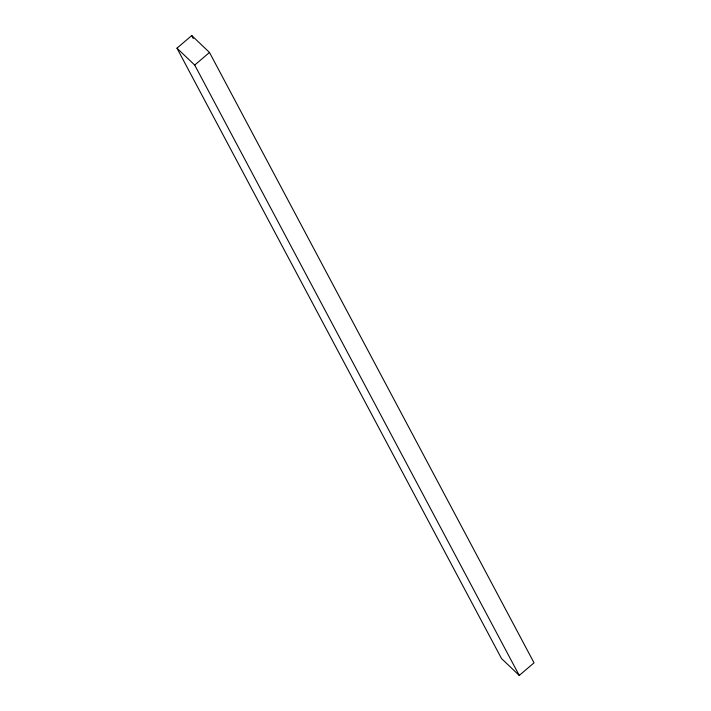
<?xml version="1.0" encoding="UTF-8"?>
<svg xmlns="http://www.w3.org/2000/svg" width="711" height="711" viewBox="0 0 711 711"><rect width="100%" height="100%" fill="white"/><g stroke="black" fill="none" stroke-linecap="round" stroke-linejoin="round"><path stroke-width="1.07" d="M176.968 48.179L191.748 35.55L209.487 52.454L534.032 662.821L519.252 675.45L501.513 658.546L176.968 48.179L194.716 65.074L519.252 675.45M194.716 65.074L209.487 52.454M191.748 35.55L193.303 38.492"/></g></svg>
